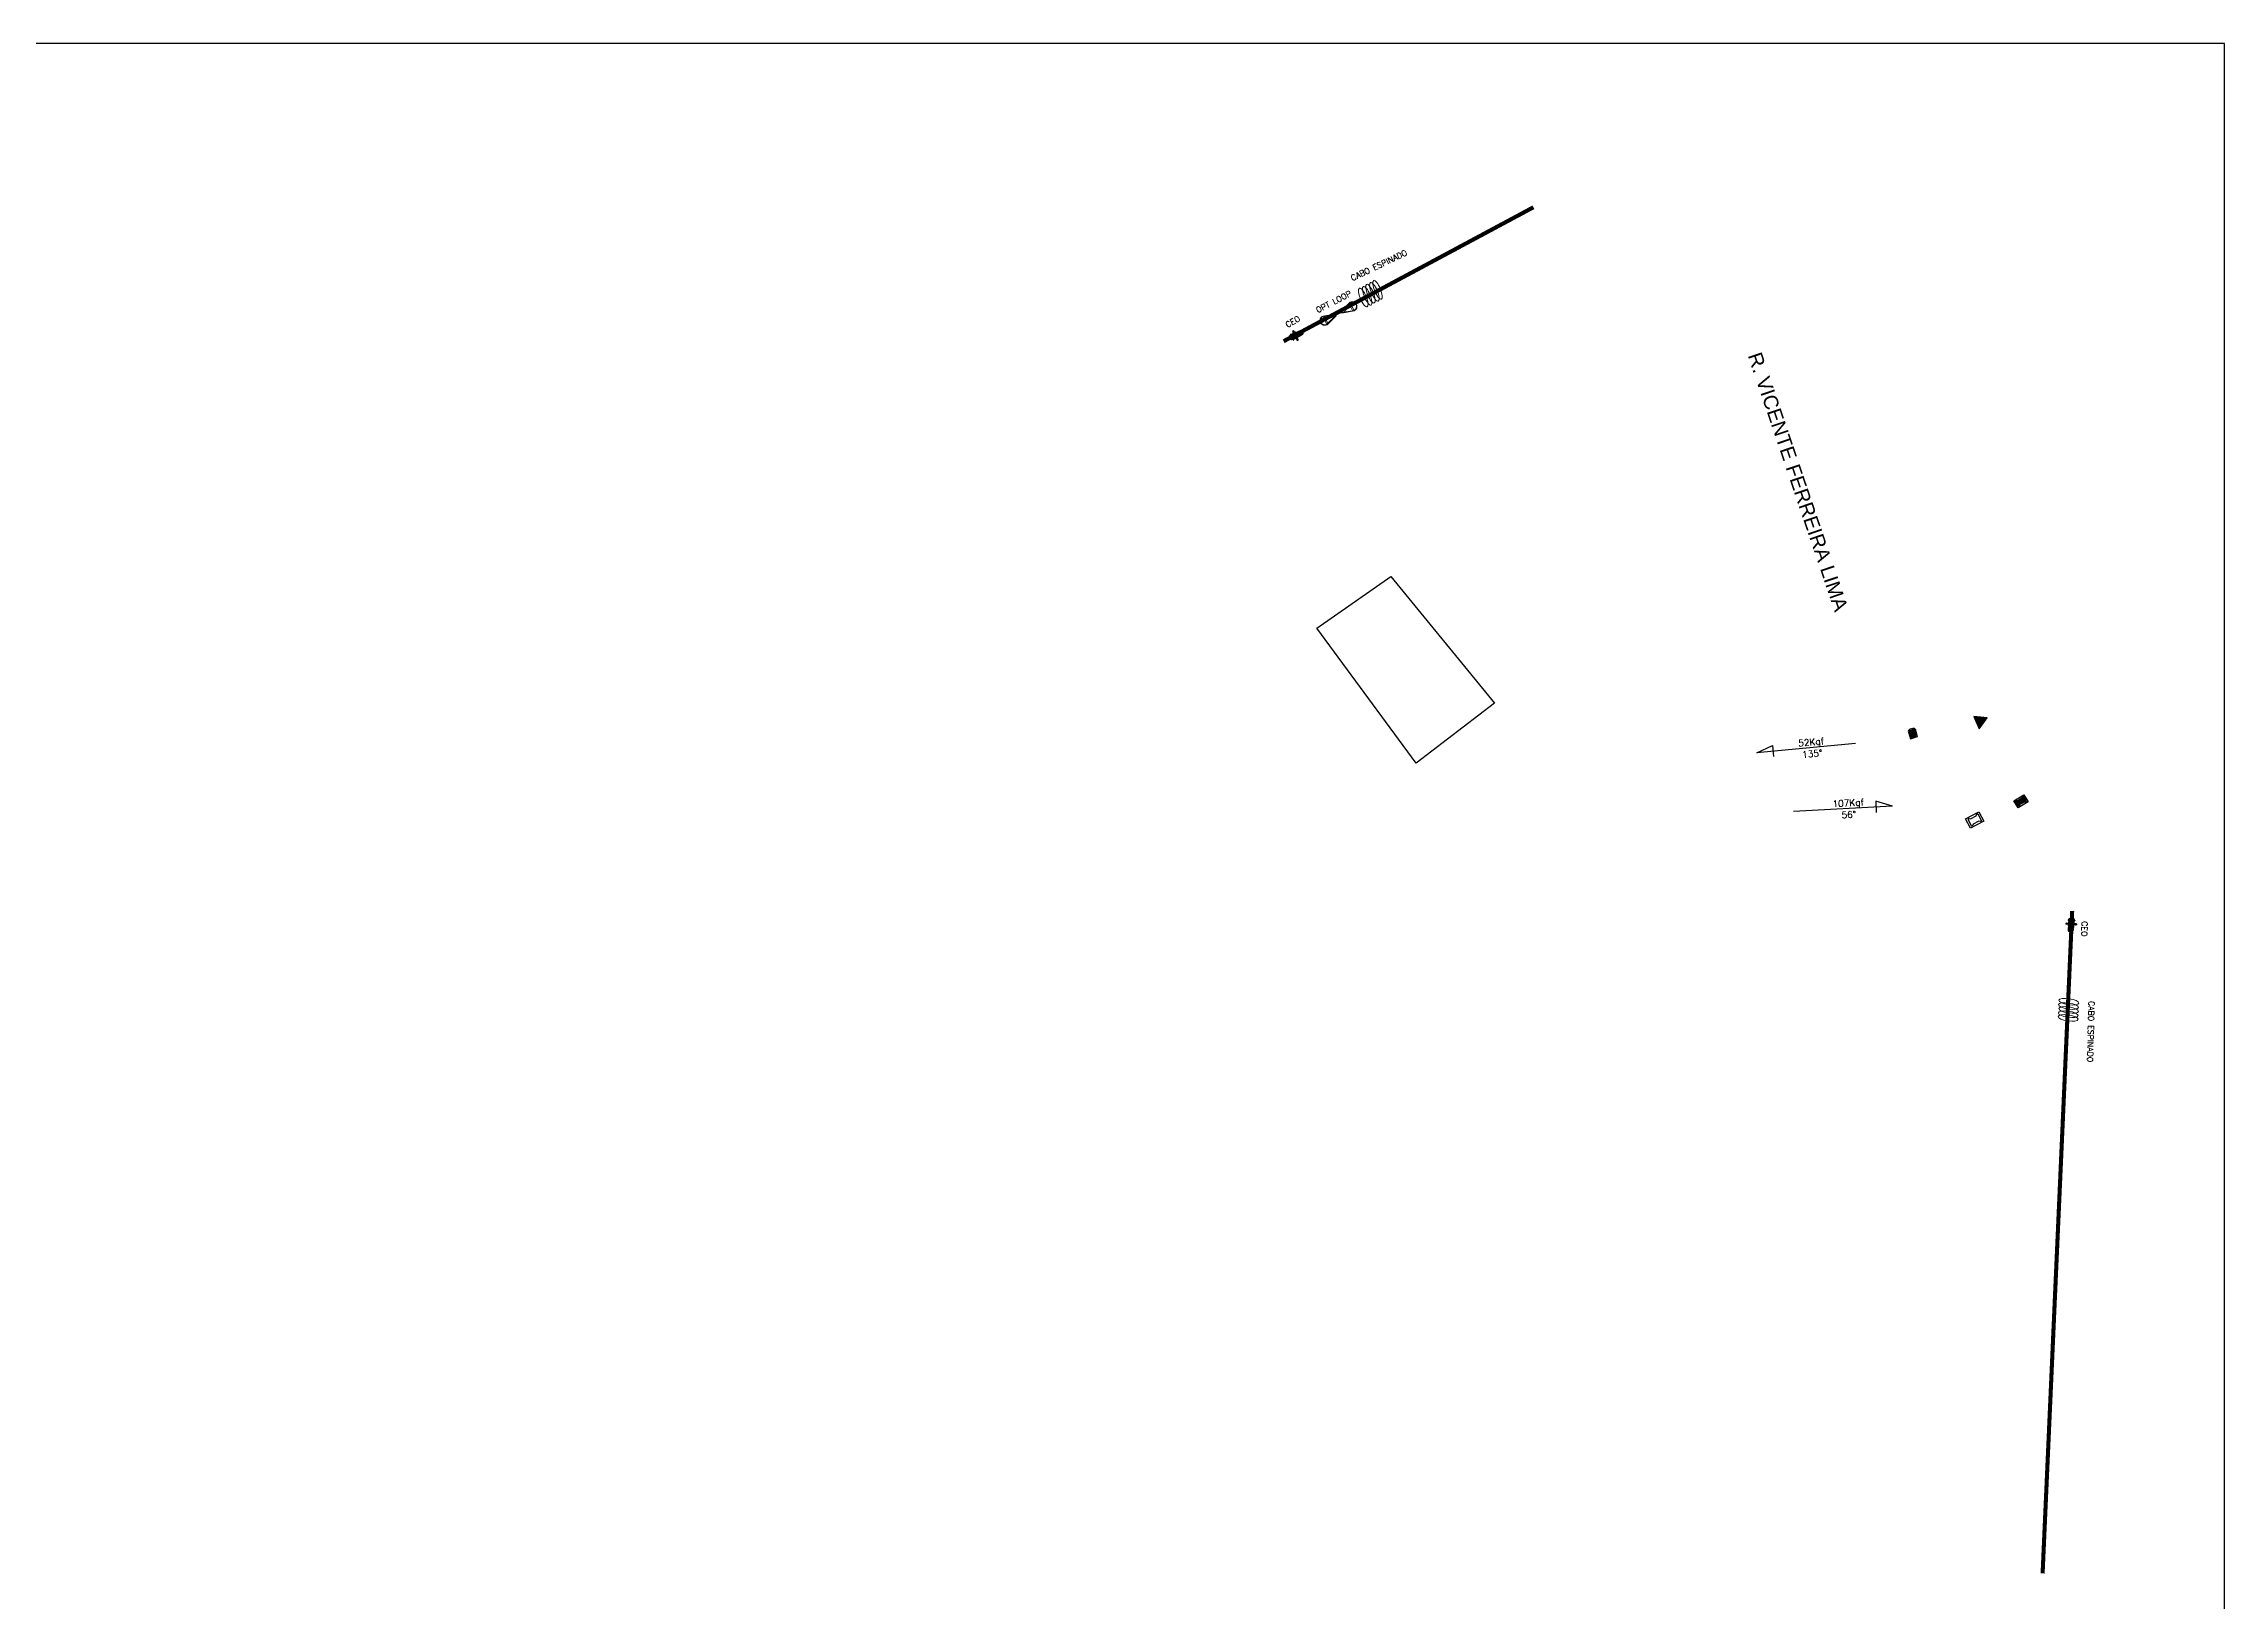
# Model space of a CAD drawing. Header units: inches. Extents: x 286286 to 287099, y 9575322 to 9576142.
# Drawn here: x 286719.3 to 287099.3, y 9575870.5 to 9576141.8 of the extents above; entities that cross this region are included whole.
import ezdxf
from ezdxf.enums import TextEntityAlignment as Align

# ---------------------------------------------------------------- set-up
doc = ezdxf.new("R2010")
doc.units = ezdxf.units.IN
doc.header["$MEASUREMENT"] = 0
doc.linetypes.add('ACAD_ISO06W100', pattern=[36, 24, -3, 0, -3, 0, -3, 0, -3])
doc.linetypes.add('HIDDEN2', pattern=[0.1875, 0.125, -0.0625])
for name, color, linetype in [('ANOT_COORD', 7, 'Continuous'), ('CEO PROJETADO', 116, 'Continuous'), ('CTO PROJETADO', 116, 'Continuous'), ('Descrição Existente', 7, 'Continuous'), ('MAPA', 8, 'Continuous'), ('PELIC', 1, 'Continuous'), ('POSTE EXISTENTE', 7, 'Continuous'), ('POSTE NOVO', 7, 'Continuous'), ('TEXT_RUAS', 2, 'Continuous'), ('TRAFO', 7, 'Continuous'), ('Transformador', 7, 'Continuous')]:
    doc.layers.add(name, color=color, linetype=linetype)
for name, color, linetype, lineweight in [('CABO ESPINADO', 7, 'Continuous', 15), ('COORDOALHA PROJETADA', 30, 'HIDDEN2', 30), ('FOLHA', 7, 'Continuous', 9), ('Id símbolos', 213, 'Continuous', 25), ('RESERVA TECNICA EXISTENTE', 3, 'Continuous', 0)]:
    doc.layers.add(name, color=color, linetype=linetype, lineweight=lineweight)
doc.styles.add('ROMANS', font='romans.shx', dxfattribs={"height": 1})
doc.styles.get("Standard").update_dxf_attribs({"font": 'arial.ttf'})

# ---------------------------------------------------------------- blocks, each defined once
blk = doc.blocks.new('PT_E')
at = {"layer": 'POSTE EXISTENTE'}
h = blk.add_hatch(color=256, dxfattribs=at)
h.dxf.hatch_style = 1
h.paths.add_polyline_path([(1.1, 0.38), (1.26, 0.55), (1.26, 0.79), (0.17, 0.79), (0.17, 0.55), (0.34, 0.38), (0.34, -0.38), (0.17, -0.55), (0.17, -0.79), (1.26, -0.79), (1.26, -0.55), (1.1, -0.38)])
for p, q in [((0.17, 0.55), (0.17, 0.79)), ((1.26, 0.79), (0.17, 0.79)), ((0.17, 0.55), (0.34, 0.38)), ((0.34, 0.38), (0.34, -0.38)), ((1.26, 0.55), (1.1, 0.38)), ((1.1, -0.38), (1.1, 0.38)), ((1.26, 0.55), (1.26, 0.79)), ((0.17, -0.55), (0.34, -0.38)), ((0.17, -0.79), (0.17, -0.55)), ((1.26, -0.79), (0.17, -0.79)), ((1.26, -0.55), (1.1, -0.38)), ((1.26, -0.79), (1.26, -0.55))]:
    blk.add_line(p, q, dxfattribs=at)
blk.add_lwpolyline([(0, 1.02), (1.44, 1.02), (1.44, -1.02), (0, -1.02)], close=True, dxfattribs=at)
blk = doc.blocks.new('Poste DT Novo')
at = {"layer": 'POSTE NOVO'}
for p, q in [((0.44, 1.4), (0.44, 2)), ((3.21, 2), (0.44, 2)), ((0.44, 1.4), (0.86, 0.97)), ((0.86, 0.97), (0.86, -0.97)), ((3.21, 1.4), (2.79, 0.97)), ((2.79, -0.97), (2.79, 0.97)), ((3.21, 1.4), (3.21, 2)), ((0.44, -1.4), (0.86, -0.97)), ((0.44, -2), (0.44, -1.4)), ((3.21, -2), (0.44, -2)), ((3.21, -1.4), (2.79, -0.97)), ((3.21, -2), (3.21, -1.4))]:
    blk.add_line(p, q, dxfattribs=at)
blk.add_lwpolyline([(0, 2.6), (3.65, 2.6), (3.65, -2.6), (0, -2.6)], close=True, dxfattribs=at)
blk = doc.blocks.new('descrição de esforço esquerda')
at = {"layer": 'Id símbolos', "color": 5}
for p, q in [((0, 0), (2.88, 1)), ((17.3, 0), (0, 0)), ((2.88, 1), (2.88, -0.93))]:
    blk.add_line(p, q, dxfattribs=at)
at = {"layer": 'Id símbolos', "color": 1, "style": 'ROMANS'}
for p in [(9.62, 0.4), (9.62, -1.63)]:
    blk.add_attdef('XXX,XXKGF', text='', height=1.14, dxfattribs=at).set_placement(p, align=Align.CENTER)
blk = doc.blocks.new('Descrição de esforço direita')
at = {"layer": 'Id símbolos', "color": 5}
for p, q in [((0, 0), (-17.3, 0)), ((-2.88, 1), (-2.88, -0.93)), ((0, 0), (-2.88, 1))]:
    blk.add_line(p, q, dxfattribs=at)
at = {"layer": 'Id símbolos', "color": 1, "style": 'ROMANS'}
for p in [(-7.68, 0.4), (-7.68, -1.63)]:
    blk.add_attdef('XXX,XXKGF', text='', height=1.14, dxfattribs=at).set_placement(p, align=Align.CENTER)
blk = doc.blocks.new('RESERVA TECNICA')
at = {"layer": 'RESERVA TECNICA EXISTENTE', "linetype": 'Continuous'}
h = blk.add_hatch(color=116, dxfattribs=at)
h.paths.add_polyline_path([(9.1, 107.98), (9.1, 108.18), (8.96, 108.23), (8.96, 108.02)])
h.paths.add_polyline_path([(8.96, 105.01), (9.1, 105.05), (9.1, 105.26), (8.96, 105.21)])
h.paths.add_polyline_path([(11.85, 107.33), (11.72, 107.37), (11.72, 107.17), (11.85, 107.12)])
h.paths.add_polyline_path([(11.85, 105.93), (11.85, 106.13), (11.72, 106.09), (11.72, 105.88)])
h = blk.add_hatch(color=116, dxfattribs=at)
h.paths.add_polyline_path([(19.03, 107.98), (19.03, 108.18), (19.17, 108.23), (19.17, 108.02)])
h.paths.add_polyline_path([(19.17, 105.01), (19.03, 105.05), (19.03, 105.26), (19.17, 105.21)])
h.paths.add_polyline_path([(16.28, 107.33), (16.41, 107.37), (16.41, 107.17), (16.28, 107.12)])
h.paths.add_polyline_path([(16.28, 105.93), (16.28, 106.13), (16.41, 106.09), (16.41, 105.88)])
at = {"layer": 'RESERVA TECNICA EXISTENTE', "color": 116, "linetype": 'Continuous'}
for points in [[(7.87, 108.36), (12.61, 106.89)], [(7.87, 104.87), (7.87, 108.36)], [(7.87, 104.87), (12.61, 106.38)], [(7.88, 108.56), (12.81, 107.03)], [(7.88, 104.67), (12.81, 106.23)], [(8.41, 105.04), (8.41, 108.19)], [(8.96, 108.23), (8.96, 108.02)], [(9.1, 107.98), (9.1, 108.18)], [(10.93, 105.84), (10.93, 107.41)], [(11.47, 106.01), (11.47, 107.24)], [(11.72, 107.37), (11.72, 107.17)], [(11.85, 107.12), (11.85, 107.33)], [(12.61, 106.89), (12.61, 106.38)], [(12.81, 107.03), (12.81, 106.23)], [(20.25, 108.56), (15.31, 107.03)], [(15.31, 107.03), (15.31, 106.23)], [(20.25, 104.67), (15.31, 106.23)], [(20.26, 108.36), (15.51, 106.89)], [(15.51, 106.89), (15.51, 106.38)], [(20.26, 104.87), (15.51, 106.38)], [(16.28, 107.12), (16.28, 107.33)], [(16.41, 107.37), (16.41, 107.17)], [(16.66, 106.01), (16.66, 107.24)], [(17.2, 105.84), (17.2, 107.41)], [(19.03, 107.98), (19.03, 108.18)], [(19.17, 108.23), (19.17, 108.02)], [(19.72, 105.04), (19.72, 108.19)], [(20.26, 104.87), (20.26, 108.36)], [(8.96, 105.21), (8.96, 105.01)], [(9.1, 105.05), (9.1, 105.26)], [(11.72, 106.09), (11.72, 105.88)], [(11.85, 105.93), (11.85, 106.13)], [(16.28, 105.93), (16.28, 106.13)], [(16.41, 106.09), (16.41, 105.88)], [(19.03, 105.05), (19.03, 105.26)], [(19.17, 105.21), (19.17, 105.01)]]:
    blk.add_lwpolyline(points, dxfattribs=at)
at = {"layer": 'RESERVA TECNICA EXISTENTE', "color": 116, "linetype": 'ACAD_ISO06W100', "ltscale": 0.2, "const_width": 0.6}
blk.add_lwpolyline([(15.31, 106.63), (14.06, 106.63), (12.81, 106.63)], dxfattribs=at)
at = {"layer": 'RESERVA TECNICA EXISTENTE', "color": 116}
for centre, radius, start, end in [((7.81, 106.61), 1.95, 88.06305, 271.93695), ((7.81, 106.61), 1.75, 88.06305, 271.93695), ((20.32, 106.61), 1.95, 268.06305, 91.93695), ((20.32, 106.61), 1.75, 268.06305, 91.93695)]:
    blk.add_arc(centre, radius, start, end, dxfattribs=at)
blk = doc.blocks.new('asasasasas')
at = {"layer": 'CEO PROJETADO'}
h = blk.add_hatch(dxfattribs=at)
h.set_pattern_fill('ANSI31', color=256, scale=7.674829, angle=0.21072, style=0)
h.set_pattern_definition([(45.2107150582, (-3626486.5504, -66367211.7615), (-0.680855639149, 0.675866039934), [])])
h.paths.add_polyline_path([(10.1, 83.8, 0.999699), (-10.7, 83.7), (-10.6, 66.1), (10.2, 66.2)])
h.paths.add_polyline_path([(10.2, 65.2), (-10.6, 65.1), (-10.5, 51.5), (10.3, 51.6)])
h.paths.add_polyline_path([(10.3, 50.2), (-10.5, 50.1), (-10.5, 43.5), (-0.1, 43.6), (10.3, 43.7)])
for p, q in [((-23, 60.3), (-13.6, 60.3)), ((-23, 55.9), (-23, 60.3)), ((-23, 55.9), (-13.6, 56)), ((-18.5, 59.9), (-22.5, 59.9)), ((-22.5, 56.3), (-22.5, 59.9)), ((-22.5, 56.3), (-18.5, 56.4)), ((-18.5, 56.4), (-18.5, 59.9)), ((-17.5, 60.3), (-17.5, 55.9)), ((-15.2, 56.7), (-15.2, 59.4)), ((-15.2, 59.4), (-13.6, 59.4)), ((-13.6, 56.7), (-15.2, 56.7)), ((-14.3, 40.7), (-14.3, 42.8)), ((-13.6, 55.1), (-13.6, 60.9)), ((-13.6, 60.9), (-12.1, 60.9)), ((-12, 58), (-13.6, 58)), ((-12, 55.1), (-13.6, 55.1)), ((-0.1, 43.6), (-13.6, 43.5)), ((-0.1, 40.1), (-13.6, 40)), ((11.6, 66.2), (-12.1, 66.1)), ((-12.1, 66.1), (-12, 50.1)), ((11.6, 50.2), (-12, 50.1)), ((-11, 65.1), (10.5, 65.2)), ((-11, 51.5), (-11, 65.1)), ((10.6, 51.6), (-11, 51.5)), ((-10.1, 33.5), (-10.1, 40)), ((-8.2, 33.5), (-10.1, 33.5)), ((-8.2, 40), (-8.2, 33.5)), ((-6.4, 33.5), (-6.5, 40.1)), ((-4.5, 33.5), (-6.4, 33.5)), ((-4.6, 40.1), (-4.5, 33.5)), ((-2.2, 39.4), (-2.2, 30.7)), ((-1.4, 30), (1.4, 30)), ((-0.1, 43.6), (13.4, 43.7)), ((10.3, 40.2), (-0.1, 40.1)), ((-0.1, 40.1), (13.4, 40.2)), ((2.1, 39.4), (2.1, 30.7)), ((4.6, 33.6), (4.5, 40.1)), ((6.5, 33.6), (4.6, 33.6)), ((6.4, 40.1), (6.5, 33.6)), ((8.3, 33.6), (8.3, 40.2)), ((10.2, 33.6), (8.3, 33.6)), ((10.2, 40.2), (10.2, 33.6)), ((10.6, 51.6), (10.5, 65.2)), ((11.6, 66.2), (11.6, 50.2)), ((13.1, 61), (11.6, 61)), ((11.6, 58.1), (13.1, 58.1)), ((11.6, 55.2), (13.2, 55.2)), ((13.2, 55.2), (13.1, 61)), ((13.1, 60.5), (23, 60.5)), ((14.8, 59.5), (13.1, 59.5)), ((13.1, 56.8), (14.8, 56.8)), ((13.2, 56.1), (23.1, 56.1)), ((14.1, 40.9), (14.1, 43)), ((14.8, 56.8), (14.8, 59.5)), ((17.5, 60.5), (17.5, 56.1)), ((18.5, 60.1), (22.5, 60.1)), ((18.6, 56.5), (18.5, 60.1)), ((22.5, 56.5), (18.6, 56.5)), ((22.5, 60.1), (22.5, 56.5)), ((23.1, 56.1), (23, 60.5))]:
    blk.add_line(p, q, dxfattribs=at)
blk.add_lwpolyline([(-10.5, 43.5), (-10.7, 83.7, -1), (10.1, 83.8), (10.3, 43.7)], format="xyb", dxfattribs=at)
for centre in [(-20.4, 58.1), (20.4, 58.3)]:
    blk.add_circle(centre, 0.879, dxfattribs=at)
for centre, radius, start, end in [((-13.6, 42.8), 0.733, 91.66579, 179.0847), ((-13.6, 40.7), 0.716, 180.37571, 270.37572), ((-11.4, 64.8), 1.41, 121.72365, 237.92062), ((-11.3, 51.4), 1.41, 121.72365, 241.3701), ((-2.9, 39.4), 0.701, 359.09314, 90.89667), ((-1.3, 30.9), 0.879, 190.17745, 260.57441), ((1.4, 30.7), 0.716, 270.37572, 0.37571), ((2.8, 39.4), 0.716, 90.37572, 180.37571), ((10.9, 64.9), 1.41, 302.59662, 58.79358), ((10.9, 51.5), 1.41, 299.14714, 58.79358), ((13.4, 43), 0.716, 0.37571, 90.37572), ((13.4, 40.9), 0.716, 270.37572, 0.37571)]:
    blk.add_arc(centre, radius, start, end, dxfattribs=at)
blk = doc.blocks.new('TRAFO POSTE CELG PROJ')
at = {"layer": 'TRAFO'}
blk.add_hatch(color=256, dxfattribs=at).paths.add_polyline_path([(2.6, -1.5), (2.6, 1.5), (0, 0)])
blk.add_lwpolyline([(0, 0), (2.6, -1.5), (2.6, 1.5)], close=True, dxfattribs=at)
blk = doc.blocks.new('CTO')
h = blk.add_hatch(color=116)
h.dxf.hatch_style = 1
h.paths.add_polyline_path([(-0.46, 0.2), (0.46, 0.2), (0.46, 1.21, 0.414214), (0.27, 1.41), (-0.27, 1.41, 0.414214), (-0.46, 1.21)])
at = {"color": 116}
for points in [[(-0.66, 0), (0.66, 0), (0.66, 1.21, 0.414214), (0.27, 1.61), (-0.27, 1.61, 0.414214), (-0.66, 1.21)], [(-0.46, 0.2), (0.46, 0.2), (0.46, 1.21, 0.414214), (0.27, 1.41), (-0.27, 1.41, 0.414214), (-0.46, 1.21)]]:
    blk.add_lwpolyline(points, format="xyb", close=True, dxfattribs=at)

msp = doc.modelspace()

# ---------------------------------------------------------------- linework, layer by layer
at = {"layer": 'CABO ESPINADO', "color": 5, "ltscale": 5}
for centre, major_axis in [((286949.26, 9576097.57), (0.67, -1.62)), ((286949.94, 9576097.9), (0.67, -1.62)), ((286950.51, 9576098.26), (0.67, -1.62)), ((286951.19, 9576098.59), (0.67, -1.62)), ((286951.74, 9576098.91), (0.67, -1.62)), ((287072.13, 9575974.17), (-1.73, 0.25)), ((287072.15, 9575973.5), (-1.73, 0.25)), ((287072.19, 9575974.92), (-1.73, 0.25)), ((287072.07, 9575972.11), (-1.73, 0.25)), ((287072.08, 9575972.75), (-1.73, 0.25))]:
    msp.add_ellipse(centre, major_axis=major_axis, ratio=0.3036, dxfattribs=at)
at = {"layer": 'COORDOALHA PROJETADA', "color": 30, "linetype": 'HIDDEN2', "lineweight": 0, "ltscale": 100, "true_color": 0xf26722, "const_width": 0.707}
for points in [[(286935.38, 9576089.97), (286978.9, 9576113.31)], [(287072.76, 9575990.74), (287067.61, 9575875.34)]]:
    msp.add_lwpolyline(points, dxfattribs=at)
at = {"layer": 'MAPA', "color": 3}
msp.add_lwpolyline([(286954.08, 9576049), (286972.09, 9576026.91), (286958.46, 9576016.48), (286941.19, 9576039.99)], close=True, dxfattribs=at)
at = {"layer": 'PELIC'}
msp.add_lwpolyline([(286286.4, 9575322.41), (287099.28, 9575322.41), (287099.28, 9576141.82), (286286.4, 9576141.82)], close=True, dxfattribs=at)

# ---------------------------------------------------------------- block references
ref = msp.add_blockref('descrição de esforço esquerda', (287017.8, 9576018.28), dxfattribs=dict(rotation=5.322749998039209))
ref.add_attrib('XXX,XXKGF', '135°', dxfattribs={"layer": 'Id símbolos', "color": 1, "height": 1.143, "rotation": 5.3228, "style": 'ROMANS'}).set_placement((287027.52, 9576017.55), align=Align.CENTER)
ref.add_attrib('XXX,XXKGF', '52Kgf', dxfattribs={"layer": 'Id símbolos', "color": 1, "height": 1.143, "rotation": 5.3228, "style": 'ROMANS'}).set_placement((287027.34, 9576019.58), align=Align.CENTER)
ref = msp.add_blockref('Descrição de esforço direita', (287041.46, 9576008.99), dxfattribs=dict(rotation=3.117101359525344))
ref.add_attrib('XXX,XXKGF', '56°', dxfattribs={"layer": 'Id símbolos', "color": 1, "height": 1.143, "rotation": 3.1171, "style": 'ROMANS'}).set_placement((287033.88, 9576006.94), align=Align.CENTER)
ref.add_attrib('XXX,XXKGF', '107Kgf', dxfattribs={"layer": 'Id símbolos', "color": 1, "height": 1.143, "rotation": 3.1171, "style": 'ROMANS'}).set_placement((287033.77, 9576008.98), align=Align.CENTER)
at = {"xscale": 0.4999999999797348, "yscale": 0.4999999999797348, "zscale": 0.4999999999797348, "rotation": 117.8469454691129}
msp.add_blockref('Poste DT Novo', (287056.2, 9576005.77), dxfattribs=at)
at = {"layer": 'ANOT_COORD', "rotation": 300.6409161470352}
msp.add_blockref('PT_E', (287063.49, 9576010.46), dxfattribs=at)
at = {"layer": 'CTO PROJETADO', "rotation": 16.57622712226606}
msp.add_blockref('CTO', (287045.21, 9576020.91), dxfattribs=at)
at = {"layer": 'FOLHA', "xscale": 0.0393700787401575, "yscale": 0.0393700787401575, "zscale": 0.0393700787401575}
for p, rotation in [((286935.38, 9576089.97), 296.2501184481526), ((287072.76, 9575990.74), 175.850211475385)]:
    msp.add_blockref('asasasasas', p, dxfattribs=dict(at, rotation=rotation))
at = {"layer": 'RESERVA TECNICA EXISTENTE', "lineweight": 0, "xscale": 0.4292346253906946, "yscale": 0.4292346253906946, "zscale": 0.4292346253906946, "rotation": 206.9591081246924}
msp.add_blockref('RESERVA TECNICA', (286929.57, 9576138.33), dxfattribs=at)
at = {"layer": 'Transformador', "color": 7, "true_color": 0xffffff, "xscale": 0.7874015748031497, "yscale": 0.7874015748031497, "zscale": 0.7874015748031497, "rotation": 203.1981799345107}
msp.add_blockref('TRAFO POSTE CELG PROJ', (287057.98, 9576024.35), dxfattribs=at)

# ---------------------------------------------------------------- texts
at = {"layer": 'Descrição Existente', "char_height": 1, "attachment_point": 1}
for s, insert, rotation in [('\\A1;{\\Fromans|c0;CABO ESPINADO}', (286946.95, 9576101.37), 25.4451), ('\\A1;{\\Fromans|c0;OPT LOOP}', (286940.88, 9576095.76), 27.2414), ('\\A1;{\\Fromans|c0;CEO}', (286935.58, 9576093.18), 29.2554), ('\\A1;{\\Fromans|c0;CEO}', (287075.43, 9575988.94), 268.8555), ('\\A1;{\\Fromans|c0;CABO ESPINADO}', (287076.64, 9575975.04), 268.5531)]:
    msp.add_mtext(s, dxfattribs=dict(at, insert=insert, rotation=rotation))
at = {"layer": 'TEXT_RUAS'}
msp.add_text('R. VICENTE FERREIRA LIMA', height=2.5, rotation=288.7326, dxfattribs=at).set_placement((287016.21, 9576087.51))

doc.saveas('drawing.dxf')
